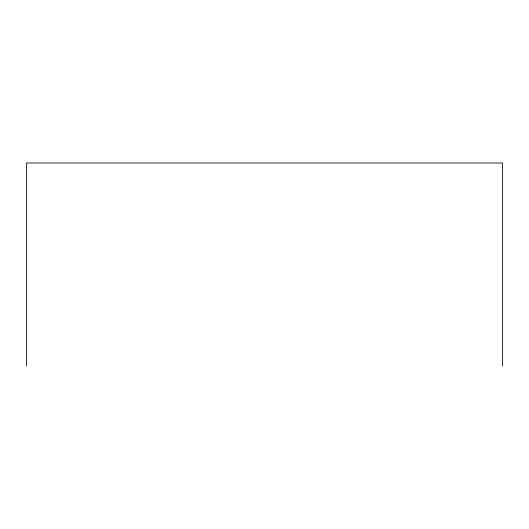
<?xml version="1.0" encoding="UTF-8"?>
<svg xmlns="http://www.w3.org/2000/svg" width="529" height="529" viewBox="0 0 529 529"><rect width="100%" height="100%" fill="white"/><g stroke="black" fill="none" stroke-linecap="round" stroke-linejoin="round"><path stroke-width="0.79" d="M502.55 365.995L502.55 163.005L26.45 163.005L26.45 365.995"/></g></svg>
